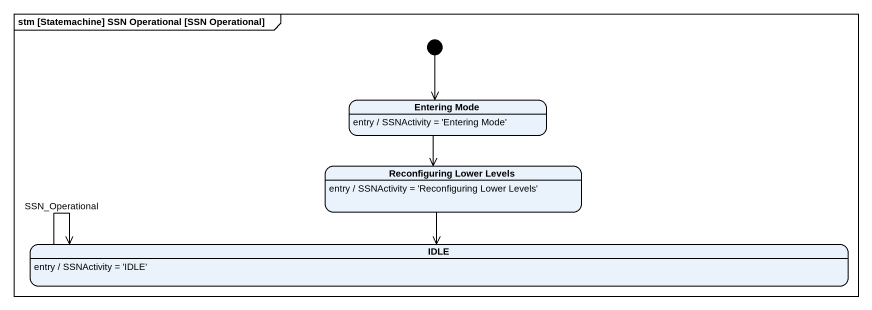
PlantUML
@startuml
mainframe stm [Statemachine] SSN Operational [SSN Operational]
hide empty description
state "Entering Mode" as Entering_Mode
Entering_Mode : entry / SSNActivity = 'Entering Mode'
state "Reconfiguring Lower Levels" as Reconfiguring_Lower_Levels
Reconfiguring_Lower_Levels : entry / SSNActivity = 'Reconfiguring Lower Levels'
state IDLE
IDLE : entry / SSNActivity = 'IDLE'
[*] --> Entering_Mode
Entering_Mode --> Reconfiguring_Lower_Levels
Reconfiguring_Lower_Levels --> IDLE
IDLE --> IDLE : SSN_Operational
@enduml
